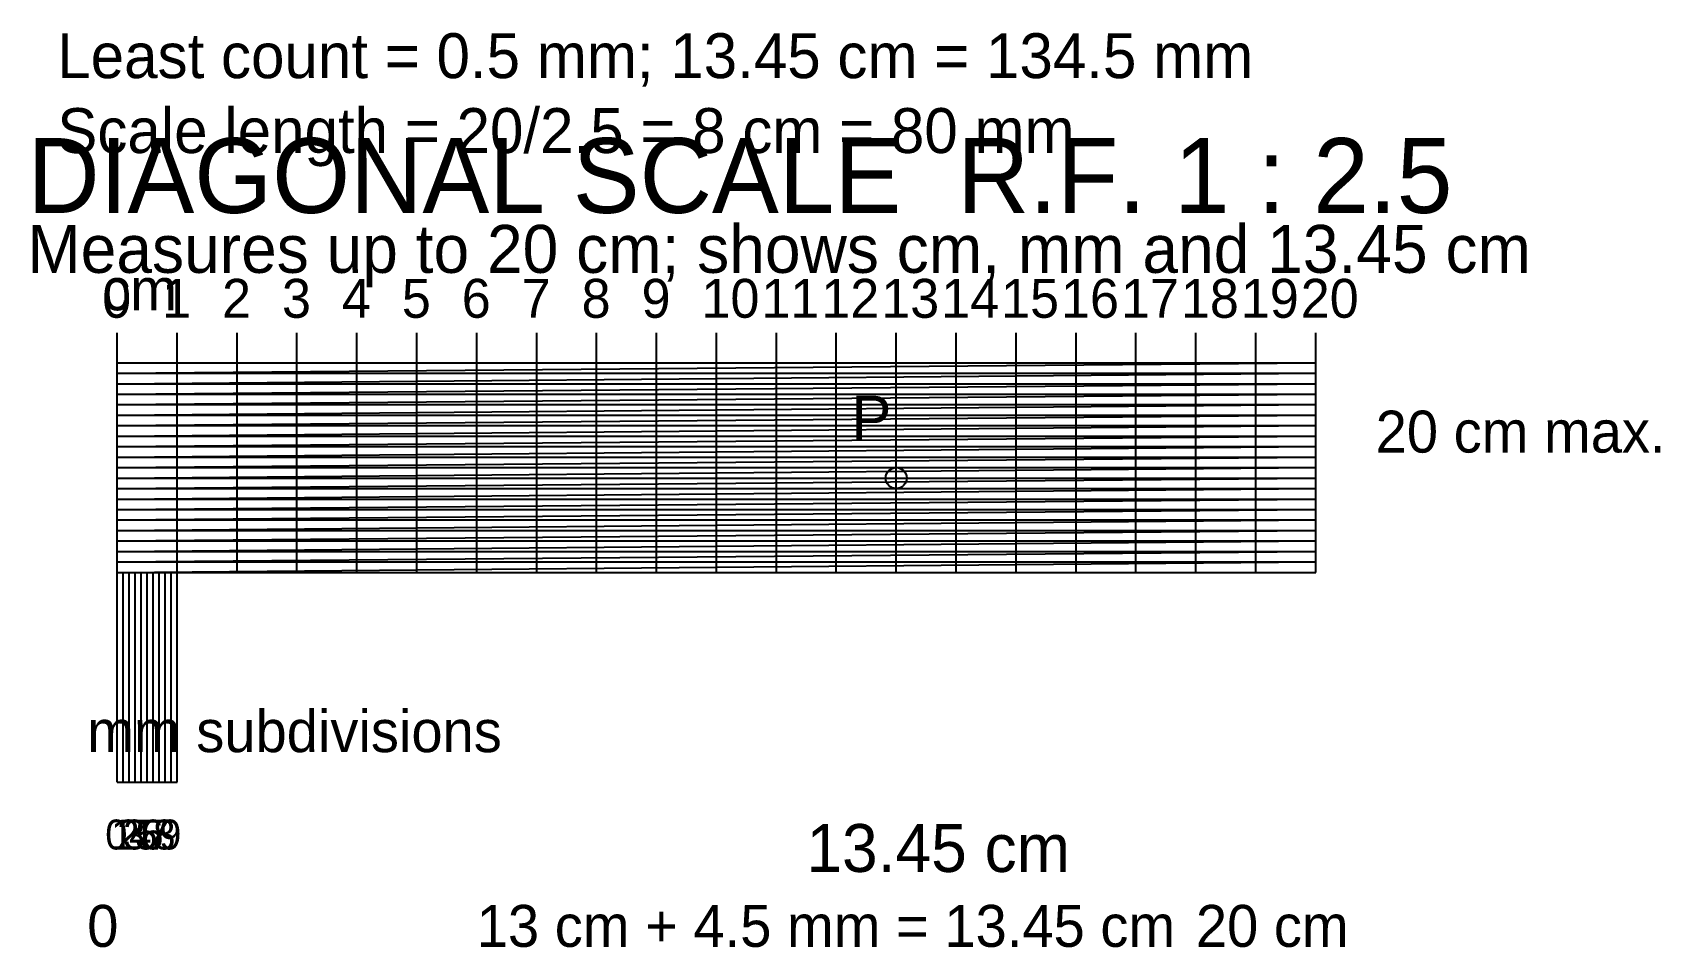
# Model space of a CAD drawing. Header units: millimetres. Extents: x -2 to 107, y -25 to 36.
import ezdxf

# ---------------------------------------------------------------- set-up
doc = ezdxf.new("R2010")
doc.units = ezdxf.units.MM
doc.header["$MEASUREMENT"] = 0
for name, color, linetype in [('CONSTRUCTION', 8, 'Continuous'), ('DIAGONAL', 5, 'Continuous'), ('READING', 1, 'Continuous'), ('SCALE', 7, 'Continuous'), ('SUBDIV', 3, 'Continuous'), ('TEXT', 7, 'Continuous'), ('TICKS', 2, 'Continuous')]:
    doc.layers.add(name, color=color, linetype=linetype)

msp = doc.modelspace()

# ---------------------------------------------------------------- linework, layer by layer
at = {"layer": 'CONSTRUCTION'}
for p, q in [((4, 14), (84, 14)), ((4, 13.3), (84, 13.3)), ((4, 12.6), (84, 12.6)), ((4, 11.9), (84, 11.9)), ((4, 11.2), (84, 11.2)), ((4, 10.5), (84, 10.5)), ((4, 9.8), (84, 9.8)), ((4, 9.1), (84, 9.1)), ((4, 8.4), (84, 8.4)), ((4, 7.7), (84, 7.7)), ((4, 7), (84, 7)), ((4, 6.3), (84, 6.3)), ((4, 5.6), (84, 5.6)), ((4, 4.9), (84, 4.9)), ((4, 4.2), (84, 4.2)), ((4, 3.5), (84, 3.5)), ((4, 2.8), (84, 2.8)), ((4, 2.1), (84, 2.1)), ((4, 1.4), (84, 1.4)), ((4, 0.7), (84, 0.7)), ((4, 0), (84, 0))]:
    msp.add_line(p, q, dxfattribs=at)
at = {"layer": 'DIAGONAL'}
for p, q in [((4, 13.3), (84, 14)), ((4, 12.6), (84, 13.3)), ((4, 11.9), (84, 12.6)), ((4, 11.2), (84, 11.9)), ((4, 10.5), (84, 11.2)), ((4, 9.8), (84, 10.5)), ((4, 9.1), (84, 9.8)), ((4, 8.4), (84, 9.1)), ((4, 7.7), (84, 8.4)), ((4, 7), (84, 7.7)), ((4, 6.3), (84, 7)), ((4, 5.6), (84, 6.3)), ((4, 4.9), (84, 5.6)), ((4, 4.2), (84, 4.9)), ((4, 3.5), (84, 4.2)), ((4, 2.8), (84, 3.5)), ((4, 2.1), (84, 2.8)), ((4, 1.4), (84, 2.1)), ((4, 0.7), (84, 1.4)), ((4, 0), (84, 0.7))]:
    msp.add_line(p, q, dxfattribs=at)
at = {"layer": 'READING'}
for p in [(4, 6.3), (56, 0)]:
    msp.add_line(p, (56, 6.3), dxfattribs=at)
msp.add_circle((56, 6.3), 0.7, dxfattribs=at)
at = {"layer": 'SCALE'}
for p, q in [((4, 14), (84, 14)), ((4, 0), (4, 14)), ((4, 0), (4, 14)), ((8, 0), (8, 14)), ((12, 0), (12, 14)), ((16, 0), (16, 14)), ((20, 0), (20, 14)), ((24, 0), (24, 14)), ((28, 0), (28, 14)), ((32, 0), (32, 14)), ((36, 0), (36, 14)), ((40, 0), (40, 14)), ((44, 0), (44, 14)), ((48, 0), (48, 14)), ((52, 0), (52, 14)), ((56, 0), (56, 14)), ((60, 0), (60, 14)), ((64, 0), (64, 14)), ((68, 0), (68, 14)), ((72, 0), (72, 14)), ((76, 0), (76, 14)), ((80, 0), (80, 14)), ((84, 0), (84, 14)), ((84, 0), (84, 14)), ((4, 0), (84, 0)), ((4, 0), (8, 0)), ((4, -14), (4, 0)), ((8, -14), (8, 0)), ((4, -14), (8, -14))]:
    msp.add_line(p, q, dxfattribs=at)
at = {"layer": 'SUBDIV'}
for p, q in [((4, -14), (4, 0)), ((4.4, -14), (4.4, 0)), ((4.8, -14), (4.8, 0)), ((5.2, -14), (5.2, 0)), ((5.6, -14), (5.6, 0)), ((6, -14), (6, 0)), ((6.4, -14), (6.4, 0)), ((6.8, -14), (6.8, 0)), ((7.2, -14), (7.2, 0)), ((7.6, -14), (7.6, 0)), ((8, -14), (8, 0))]:
    msp.add_line(p, q, dxfattribs=at)
at = {"layer": 'TICKS'}
for p, q in [((4, 14), (4, 16)), ((8, 14), (8, 16)), ((12, 14), (12, 16)), ((16, 14), (16, 16)), ((20, 14), (20, 16)), ((24, 14), (24, 16)), ((28, 14), (28, 16)), ((32, 14), (32, 16)), ((36, 14), (36, 16)), ((40, 14), (40, 16)), ((44, 14), (44, 16)), ((48, 14), (48, 16)), ((52, 14), (52, 16)), ((56, 14), (56, 16)), ((60, 14), (60, 16)), ((64, 14), (64, 16)), ((68, 14), (68, 16)), ((72, 14), (72, 16)), ((76, 14), (76, 16)), ((80, 14), (80, 16)), ((84, 14), (84, 16))]:
    msp.add_line(p, q, dxfattribs=at)

# ---------------------------------------------------------------- texts
at = {"layer": 'READING'}
for s, height, p in [('P', 3, (53, 8.8)), ('13.45 cm', 3.2, (50, -20))]:
    msp.add_text(s, height=height, dxfattribs=at).set_placement(p)
at = {"layer": 'TEXT'}
for s, height, p in [('Least count = 0.5 mm; 13.45 cm = 134.5 mm', 3, (0, 33)), ('Scale length = 20/2.5 = 8 cm = 80 mm', 3, (0, 28)), ('DIAGONAL SCALE  R.F. 1 : 2.5', 5, (-2, 24)), ('Measures up to 20 cm; shows cm, mm and 13.45 cm', 3.2, (-2, 20)), ('0', 2.6, (3, 17)), ('cm', 2.8, (3, 17.5)), ('1', 2.6, (7, 17)), ('2', 2.6, (11, 17)), ('3', 2.6, (15, 17)), ('4', 2.6, (19, 17)), ('5', 2.6, (23, 17)), ('6', 2.6, (27, 17)), ('7', 2.6, (31, 17)), ('8', 2.6, (35, 17)), ('9', 2.6, (39, 17)), ('10', 2.6, (43, 17)), ('11', 2.6, (47, 17)), ('12', 2.6, (51, 17)), ('13', 2.6, (55, 17)), ('14', 2.6, (59, 17)), ('15', 2.6, (63, 17)), ('16', 2.6, (67, 17)), ('17', 2.6, (71, 17)), ('18', 2.6, (75, 17)), ('19', 2.6, (79, 17)), ('20', 2.6, (83, 17)), ('20 cm max.', 2.8, (88, 8)), ('mm subdivisions', 2.8, (2, -12)), ('0', 2, (3.2, -18.5)), ('1', 2, (3.6, -18.5)), ('2', 2, (4, -18.5)), ('3', 2, (4.4, -18.5)), ('4', 2, (4.8, -18.5)), ('5', 2, (5.2, -18.5)), ('6', 2, (5.6, -18.5)), ('7', 2, (6, -18.5)), ('8', 2, (6.4, -18.5)), ('9', 2, (6.8, -18.5)), ('0', 2.8, (2, -25)), ('13 cm + 4.5 mm = 13.45 cm', 2.8, (28, -25)), ('20 cm', 2.8, (76, -25))]:
    msp.add_text(s, height=height, dxfattribs=at).set_placement(p)

doc.saveas('drawing.dxf')
